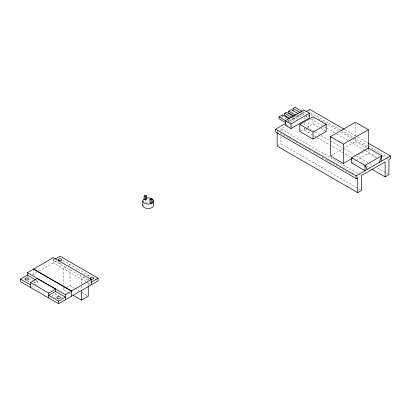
<?xml version="1.0" encoding="UTF-8"?>
<svg xmlns="http://www.w3.org/2000/svg" width="411" height="411" viewBox="0 0 411 411"><rect width="100%" height="100%" fill="white"/><g stroke="black" fill="none" stroke-linecap="round" stroke-linejoin="round"><path stroke-width="0.31" stroke-dasharray="2.06 1.54" d="M56.405 261.016L38.968 271.09M66.294 266.724L63.135 268.553L63.166 286.416M68.925 265.198L69.978 264.586L69.978 265.86M69.259 293.115L63.176 289.606L64.753 288.686M66.859 287.469L70.019 285.635L69.983 268.414M85.067 276.952L81.383 279.09L81.399 285.47M87.173 275.735L88.226 275.123L88.231 278.314M281.463 117.315L282.449 116.75L286.791 119.257M292.786 117.438L294.142 116.652L294.142 118.743L292.334 119.786L290.7 118.846M302.121 111.992L300.657 112.84L300.657 115.085L299.028 114.145M296.305 115.568L297.867 114.664M287.597 120.731L290.053 119.313L290.053 121.137L289.072 121.702M287.217 122.499L305.43 111.982M294.132 116.174L296.305 117.428L298.915 115.923L298.915 114.063M300.657 115.085L302.604 113.96L302.604 111.715M285.316 125.242L288.039 123.67M290.217 122.411L303.837 114.551L304.875 115.147M54.827 259.3L53.25 260.214L87.964 280.256M280.949 130.847L280.949 128.977L285.337 126.449M285.881 126.131L289.174 124.23M27.948 277.456L29.053 276.819M32.371 274.902L36.774 272.359M33.594 282.974L37.278 280.847L36.183 280.215M300.384 131.15L306.426 127.662M306.976 127.343L313.018 123.855L320.164 127.98M31.488 286.827L34.118 285.306M34.647 285.003L37.278 283.482L37.278 279.136M277.692 145.787L280.949 143.907L358.217 188.515M304.52 128.432L304.52 130.297L307.782 128.417M51.843 296.146L55.531 294.019L58.824 295.92M330.413 155.985L342.64 148.926M343.195 148.607L355.417 141.548L366.756 148.094M358.377 154.803L367.819 149.347M351.667 162.997L355.448 160.814M355.988 160.501L368.4 153.339L376.163 157.819M344.865 129.655L355.428 135.753M357.652 137.033L367.66 142.812M340.421 129.948L309.848 112.295L309.848 110.58M340.976 130.272L353.203 137.331M353.763 137.649L367.66 145.674M368.215 145.997L387.116 156.91M387.671 157.228L389.34 158.189M310.546 114.458L314.441 116.703M318.33 118.954L338.34 130.508M341.12 132.111L351.682 138.209M352.242 138.528L367.804 147.513M382.261 155.861L385.595 157.788M386.15 158.107L388.374 159.391M305.388 115.445L308.491 117.238M300.431 112.706L302.604 113.96M305.635 116.01L308.414 117.618M311.194 119.221L323.981 126.603M324.536 126.922L326.2 127.888M326.76 128.206L336.208 133.662M336.763 133.986L347.881 140.403M350.105 141.687L365.117 150.354M365.672 150.673L378.454 158.055M320.714 128.299L326.206 131.469M291.307 111.535L294.569 113.415M297.281 114.982L298.915 115.923M292.514 117.803L294.142 118.743M314.441 131.633L308.322 128.104L308.322 120.639M314.996 131.952L320.554 135.162M321.109 135.481L343.899 148.643M344.459 148.962L356.132 155.702M356.686 156.026L369.474 163.403M370.028 163.727L373.918 165.972M377.257 167.899L388.374 174.315M287.335 119.57L290.053 121.137M304.52 130.297L313.418 135.43M313.973 135.753L316.753 137.356M317.307 137.68L351.215 157.254M366.227 165.921L370.116 168.166M280.949 128.977L358.217 173.591M358.772 173.91L360.997 175.194M277.148 131.176L306.611 148.186M308.831 149.47L311.055 150.75M313.28 152.034L319.953 155.887M322.173 157.172L326.067 159.417M326.622 159.74L355.53 176.427M358.772 188.839L360.442 189.8M62.837 260.466L90.425 276.392M95.367 279.244L97.017 280.194M85.776 281.627L53.25 262.845L53.25 258.108M86.325 281.946L90.173 284.165M70.019 285.635L74.442 288.188M74.997 288.512L78.866 290.747M82.185 292.663L87.163 295.535M69.808 293.439L70.918 294.076M29.042 278.725L33.435 281.263M33.985 281.581L37.278 283.482M61.023 297.189L62.118 297.821M88.237 278.951L88.237 280.225M88.242 282.778L88.247 285.326M81.399 286.107L81.404 289.935M63.171 287.053L63.176 289.606M368.4 149.239L368.4 153.339M355.417 123.475L355.417 135.938M355.417 138.43L355.417 141.548M313.018 118.106L313.018 123.855M308.322 114.417L308.322 116.904M304.52 117.238L304.52 119.724M304.52 122.832L304.52 125.941M303.837 111.098L303.837 114.551M296.305 116.19L296.305 117.428M292.334 117.7L292.334 119.786M282.449 114.921L282.449 116.75M280.949 136.442L280.949 143.907M58.372 261.345L58.372 262.393M55.531 292.966L55.531 294.019M33.476 269.169L33.476 274.26M28.354 280.672L28.354 281.725M27.393 276.192L27.393 277.774M27.85 281.021A1.721 0.992 0 0 1 28.297 281.982M61.311 263.091A1.721 0.992 0 0 1 59.045 263.179A1.721 0.992 0 0 1 58.603 261.894M145.52 202.7A5.379 3.103 0 0 1 149.147 202.33"/><path stroke-width="0.62" d="M379.425 162.335L381.706 155.754L368.4 148.068L351.667 157.726L351.667 162.997L364.978 170.678L364.978 165.412L381.706 155.754L381.706 161.02M35.634 279.896L27.393 275.139L20.55 279.09L20.55 281.725L58.573 303.678L98.111 280.831L98.111 278.211L60.093 256.264L55.351 258.997M73.127 295.35L81.424 300.143L88.267 296.172L88.247 285.969M290.161 118.532L284.725 115.399L284.725 113.308L286.539 112.265L293.053 116.025M293.053 110.693L293.053 108.447L295 107.322L302.064 111.402M294.132 116.174L288.702 113.04L288.702 111.176L291.307 109.67L298.371 113.749M285.527 122.493L279.012 118.733L279.012 116.904L282.449 114.921L288.964 118.687M144.127 195.913L145.314 195.23L146.501 195.913L146.501 199.427L145.314 200.111L144.127 199.427L144.127 195.913L145.314 196.597L146.501 195.913M285.316 120.644L303.837 109.948L309.529 113.231L309.529 117.834L291.003 128.53L285.316 125.242L285.316 120.644L291.003 123.927L309.529 113.231M149.948 199.248L151.063 198.605L152.173 199.248L152.173 202.757L151.063 203.399L149.948 202.757L149.948 199.248L151.063 199.885L152.173 199.248M27.393 275.139L27.393 272.683L65.416 294.63L71.499 291.122L33.476 269.169L53.25 257.579L91.268 279.531L91.268 284.797M368.215 143.131L390.45 155.969L390.45 158.831L388.929 159.709L388.929 174.639L385.128 176.833L385.128 161.908L361.552 175.518L361.552 190.442L357.75 192.641L357.75 177.711L356.229 178.59L275.627 132.054L275.627 129.188L285.563 123.454M305.979 111.664L309.848 109.434L344.31 129.331M27.393 272.683L33.476 269.169M299.835 124.446L313.018 116.832L326.206 124.446L326.206 131.469L313.018 139.082L299.835 131.469L299.835 124.446L313.018 132.054L326.206 124.446M30.435 287.433L30.435 282.516L37.278 278.566L55.531 289.103L55.531 291.384L65.416 297.091L58.573 301.042L48.688 295.334L55.531 291.384M30.435 282.516L48.688 293.053L55.531 289.103M352.263 158.333L343.375 163.465L330.413 155.985L330.413 136.668L355.417 122.231L368.374 129.712L368.374 148.407M33.476 268.994L71.499 290.947L91.268 279.531M91.268 282.162L98.111 278.211M330.413 136.668L343.375 144.148L368.374 129.712M275.627 129.188L356.229 175.728L390.45 155.969M293.053 108.447L300.117 112.522M288.702 111.176L295.761 115.255M284.725 113.308L291.789 117.387M371.785 169.132L385.128 176.833M351.667 157.726L364.978 165.412L367.259 169.363M279.012 116.904L285.527 120.67M357.75 192.641L277.148 146.1L277.148 132.419M20.55 279.09L30.435 284.797M81.404 290.572L81.424 300.143M356.229 175.728L356.229 178.59M343.375 144.148L343.375 163.465M313.018 132.054L313.018 139.082M291.003 123.927L291.003 128.53M153.586 201L153.586 205.387A5.379 3.103 0 0 1 147.508 208.464A5.379 3.103 0 0 1 143.018 204.586M151.063 199.885L151.063 203.399M145.314 196.597L145.314 200.111M142.833 201L142.833 205.387M71.499 290.947L71.499 296.213M65.416 294.63L65.416 299.727M58.573 301.042L58.573 303.678M48.688 293.053L48.688 297.97M145.936 198.184A5.379 3.103 0 0 1 153.586 200.907A5.379 3.103 0 0 1 146.224 203.882A5.379 3.103 0 0 1 144.41 198.801M58.876 260.476A1.721 0.992 0 0 0 61.753 260.029A1.721 0.992 0 0 0 59.646 258.817A1.721 0.992 0 0 0 58.876 260.476M91.17 279.074A1.721 0.992 0 0 0 93.749 278.211A1.721 0.992 0 0 0 91.17 277.353A1.721 0.992 0 0 0 91.17 279.074M57.71 298.391A1.721 0.992 0 0 0 60.294 297.528A1.721 0.992 0 0 0 57.71 296.67A1.721 0.992 0 0 0 57.71 298.391M25.415 279.793A1.721 0.992 0 0 0 28.297 279.346A1.721 0.992 0 0 0 26.186 278.134A1.721 0.992 0 0 0 25.415 279.793"/></g></svg>
